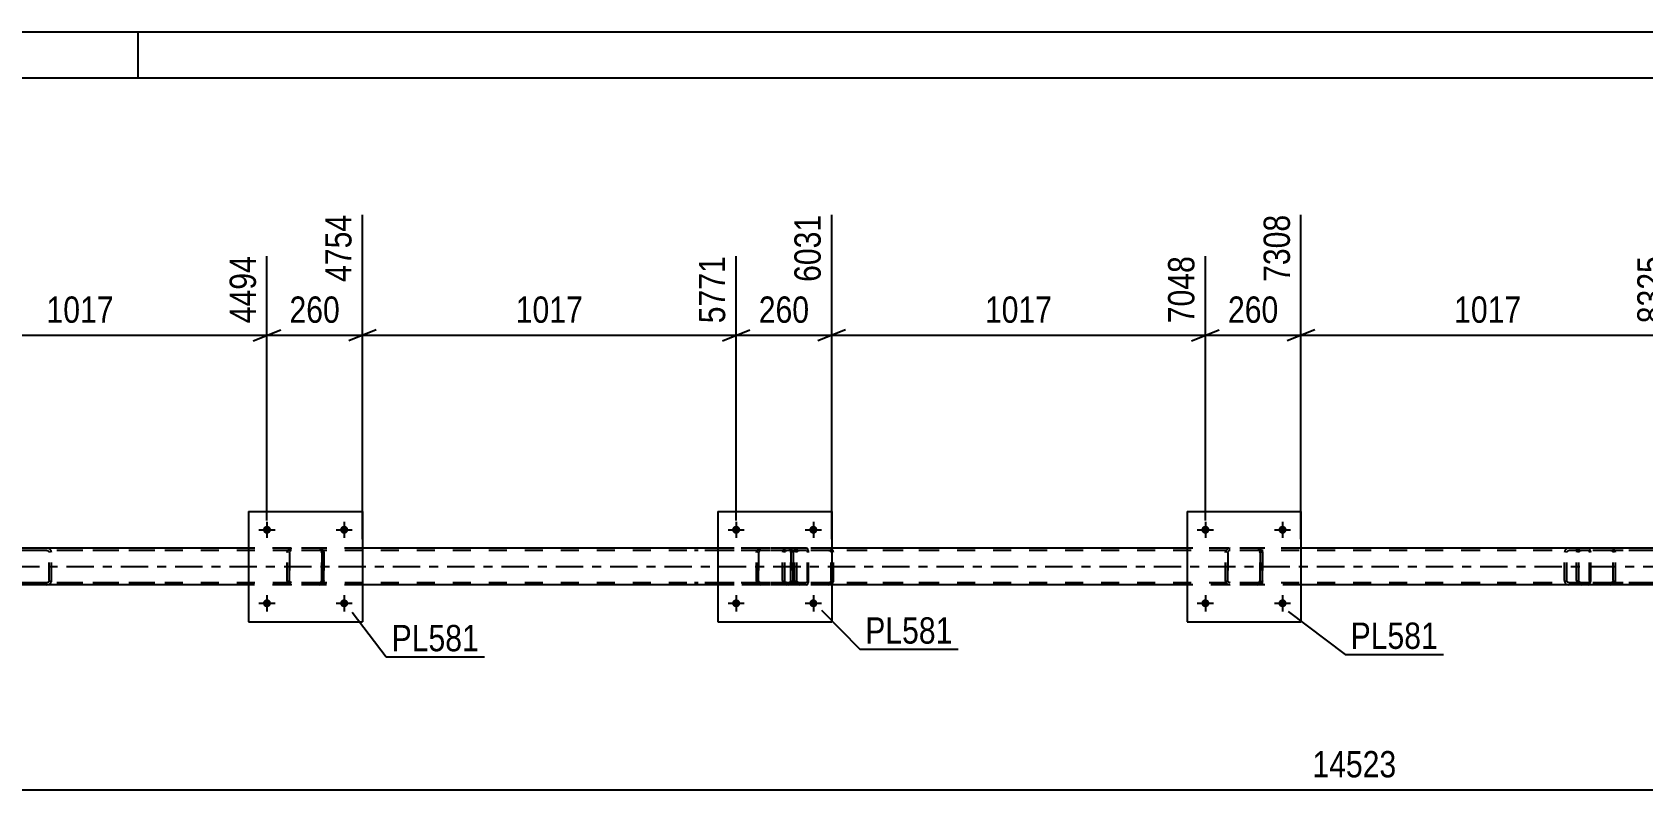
# Model space of a CAD drawing. Header units: millimetres. Extents: x -45 to 796, y -418 to 176.
# Drawn here: x 154.2 to 329.5, y 93.5 to 176 of the extents above; entities that cross this region are included whole.
import ezdxf

# ---------------------------------------------------------------- set-up
doc = ezdxf.new("R2010")
doc.units = ezdxf.units.MM
doc.linetypes.add('DXK_LINE_DOT2', pattern=[3.9198, 1.9599, -1.9599])
doc.linetypes.add('DXK_LINE_DOT3', pattern=[5.9187, 2.979, -0.9799, 0.9799, -0.9799])
doc.styles.add('Arial Narrow', font='ARIALN.TTF', dxfattribs={"height": 0.2})

# ---------------------------------------------------------------- blocks, each defined once
blk = doc.blocks.new('Unknown-122568648-1133')
at = {"color": 5, "linetype": 'Continuous'}
for p, q in [((795.73, 175.95), (-45.27, 175.95)), ((165.73, 170.95), (165.73, 175.95)), ((790.73, 170.95), (-40.27, 170.95))]:
    blk.add_line(p, q, dxfattribs=at)
blk = doc.blocks.new('Part-122568648-4147 - 3869')
at = {"color": 7, "linetype": 'DXK_LINE_DOT2'}
for p, q in [((233.05, 119.33), (233.08, 119.52)), ((233.08, 119.52), (233.05, 119.33)), ((233.05, 116.29), (233.05, 119.33)), ((233.05, 119.33), (233.05, 119.33)), ((233.05, 116.29), (233.05, 119.33)), ((233.29, 119.33), (233.31, 119.43)), ((233.29, 119.33), (233.31, 119.43)), ((233.29, 116.29), (233.29, 119.33)), ((233.29, 119.33), (233.29, 119.33)), ((233.29, 119.33), (233.29, 116.29)), ((233.36, 119.5), (233.31, 119.43)), ((233.34, 119.78), (233.53, 119.81)), ((233.53, 119.81), (233.34, 119.78)), ((233.44, 119.56), (233.36, 119.5)), ((233.53, 119.57), (233.44, 119.56)), ((236.57, 119.81), (233.53, 119.81)), ((236.57, 119.57), (233.53, 119.57)), ((236.57, 119.81), (236.75, 119.78)), ((236.75, 119.78), (236.57, 119.81)), ((236.66, 119.56), (236.57, 119.57)), ((236.74, 119.5), (236.66, 119.56)), ((236.74, 119.5), (236.79, 119.43)), ((236.79, 119.43), (236.81, 119.33)), ((236.81, 119.33), (236.79, 119.43)), ((236.81, 116.29), (236.81, 119.33)), ((236.81, 119.33), (236.81, 119.33)), ((236.81, 119.33), (236.81, 116.29)), ((237.01, 119.52), (237.05, 119.33)), ((237.05, 119.33), (237.01, 119.52)), ((237.05, 116.29), (237.05, 119.33)), ((237.05, 119.33), (237.05, 119.33)), ((237.05, 119.33), (237.05, 116.29)), ((233.05, 116.29), (233.05, 116.29)), ((233.08, 116.11), (233.05, 116.29)), ((233.05, 116.29), (233.08, 116.11)), ((233.29, 116.29), (233.29, 116.29)), ((233.31, 116.2), (233.29, 116.29)), ((233.31, 116.2), (233.29, 116.29)), ((233.36, 116.12), (233.31, 116.2)), ((233.53, 115.81), (233.34, 115.85)), ((233.34, 115.85), (233.53, 115.81)), ((233.44, 116.07), (233.36, 116.12)), ((233.53, 116.05), (233.44, 116.07)), ((236.57, 116.05), (233.53, 116.05)), ((236.57, 115.81), (233.53, 115.81)), ((236.66, 116.07), (236.57, 116.05)), ((236.75, 115.85), (236.57, 115.81)), ((236.57, 115.81), (236.75, 115.85)), ((236.74, 116.12), (236.66, 116.07)), ((236.79, 116.2), (236.74, 116.12)), ((236.81, 116.29), (236.79, 116.2)), ((236.79, 116.2), (236.81, 116.29)), ((236.81, 116.29), (236.81, 116.29)), ((237.05, 116.29), (237.01, 116.11)), ((237.01, 116.11), (237.05, 116.29)), ((237.05, 116.29), (237.05, 116.29))]:
    blk.add_line(p, q, dxfattribs=at)
at = {"color": 7, "linetype": 'DXK_LINE_DOT3'}
blk.add_line((235.05, 117.81), (235.05, 117.81), dxfattribs=at)
at = {"color": 7, "linetype": 'DXK_LINE_DOT2'}
for centre, start, end in [((233.53, 119.33), 112.5, 157.5), ((233.53, 119.33), 112.5, 157.5), ((236.57, 119.33), 22.5, 67.5), ((236.57, 119.33), 22.5, 67.5), ((233.53, 116.29), 202.5, 247.5), ((233.53, 116.29), 202.5, 247.5), ((236.57, 116.29), 292.5, 337.5), ((236.57, 116.29), 292.5, 337.5)]:
    blk.add_arc(centre, 0.48, start, end, dxfattribs=at)
blk = doc.blocks.new('Part-122568648-4002 - 3869')
at = {"color": 7, "linetype": 'DXK_LINE_DOT2'}
for p, q in [((238.47, 119.81), (226.31, 119.81)), ((238.47, 119.57), (226.31, 119.57)), ((235.91, 119.5), (235.88, 119.33)), ((235.88, 116.29), (235.88, 119.33)), ((235.91, 119.52), (235.91, 119.5)), ((236.13, 119.33), (236.15, 119.43)), ((236.13, 116.29), (236.13, 119.33)), ((236.15, 119.43), (236.2, 119.5)), ((236.38, 119.81), (236.19, 119.78)), ((236.2, 119.5), (236.28, 119.56)), ((236.28, 119.56), (236.38, 119.57)), ((237.19, 119.81), (237.19, 119.57)), ((238.57, 119.78), (238.47, 119.81)), ((238.47, 119.57), (238.52, 119.56)), ((238.52, 119.56), (238.57, 119.5)), ((238.66, 119.67), (238.57, 119.78)), ((238.57, 119.5), (238.6, 119.43)), ((238.6, 119.43), (238.61, 119.33)), ((238.61, 116.29), (238.61, 119.33)), ((238.72, 119.52), (238.66, 119.67)), ((238.74, 119.33), (238.72, 119.52)), ((238.74, 116.29), (238.74, 119.33)), ((238.47, 116.05), (226.31, 116.05)), ((238.47, 115.81), (226.31, 115.81)), ((235.88, 116.29), (235.9, 116.2)), ((235.9, 116.2), (235.91, 116.11)), ((236.15, 116.2), (236.13, 116.29)), ((236.2, 116.13), (236.15, 116.2)), ((236.19, 115.85), (236.38, 115.81)), ((236.28, 116.07), (236.2, 116.13)), ((236.38, 116.05), (236.28, 116.07)), ((237.19, 115.81), (237.19, 116.05)), ((238.52, 116.07), (238.47, 116.05)), ((238.47, 115.81), (238.57, 115.85)), ((238.57, 116.13), (238.52, 116.07)), ((238.6, 116.2), (238.57, 116.13)), ((238.57, 115.85), (238.66, 115.96)), ((238.61, 116.29), (238.6, 116.2)), ((238.66, 115.96), (238.72, 116.11)), ((238.72, 116.11), (238.74, 116.29))]:
    blk.add_line(p, q, dxfattribs=at)
for centre, start, end in [((236.36, 119.32), 111.1941, 156.1506), ((236.36, 116.31), 203.8494, 248.8059)]:
    blk.add_arc(centre, 0.492, start, end, dxfattribs=at)
blk = doc.blocks.new('Bolt-122568648-4149 - 3869')
at = {"linetype": 'Continuous'}
for points in [[(231.29, 113.82, -1), (230.41, 113.82, -1)], [(239.69, 113.82, -1), (238.81, 113.82, -1)]]:
    blk.add_hatch(color=1, dxfattribs=at).paths.add_polyline_path(points)
at = {"color": 1, "linetype": 'Continuous'}
for p, q in [((230.85, 114.7), (230.85, 112.94)), ((239.25, 114.7), (239.25, 112.94)), ((229.97, 113.82), (231.73, 113.82)), ((238.37, 113.82), (240.13, 113.82))]:
    blk.add_line(p, q, dxfattribs=at)
blk = doc.blocks.new('Part-122568648-4022 - 3869')
at = {"color": 7, "linetype": 'DXK_LINE_DOT2'}
for p, q in [((699.79, 119.57), (57.33, 119.57)), ((699.79, 119.81), (75.61, 119.81)), ((190.17, 119.81), (177.77, 119.81)), ((241.25, 119.81), (228.85, 119.81)), ((292.33, 119.81), (279.93, 119.81)), ((699.79, 116.05), (57.33, 116.05)), ((190.17, 115.81), (177.77, 115.81)), ((241.25, 115.81), (228.85, 115.81)), ((292.33, 115.81), (279.93, 115.81))]:
    blk.add_line(p, q, dxfattribs=at)
at = {"color": 2, "linetype": 'Continuous'}
for p, q in [((177.77, 119.81), (139.09, 119.81)), ((228.85, 119.81), (190.17, 119.81)), ((279.93, 119.81), (241.25, 119.81)), ((331.01, 119.81), (292.33, 119.81)), ((177.77, 115.81), (139.09, 115.81)), ((228.85, 115.81), (190.17, 115.81)), ((279.93, 115.81), (241.25, 115.81)), ((331.01, 115.81), (292.33, 115.81))]:
    blk.add_line(p, q, dxfattribs=at)
at = {"color": 7, "linetype": 'DXK_LINE_DOT3'}
blk.add_line((57.33, 117.81), (699.79, 117.81), dxfattribs=at)
blk = doc.blocks.new('Part-122568648-4001 - 3869')
at = {"color": 7, "linetype": 'DXK_LINE_DOT2'}
for p, q in [((237.23, 119.5), (237.19, 119.33)), ((237.19, 116.29), (237.19, 119.33)), ((237.23, 119.52), (237.23, 119.5)), ((237.45, 119.33), (237.47, 119.43)), ((237.45, 116.29), (237.45, 119.33)), ((237.47, 119.43), (237.52, 119.5)), ((237.7, 119.81), (237.51, 119.78)), ((237.52, 119.5), (237.61, 119.56)), ((237.61, 119.56), (237.7, 119.57)), ((252.69, 119.81), (237.7, 119.81)), ((252.69, 119.57), (237.7, 119.57)), ((241.14, 119.78), (240.94, 119.81)), ((240.94, 119.57), (241.04, 119.56)), ((241.04, 119.56), (241.12, 119.5)), ((241.12, 119.5), (241.18, 119.43)), ((241.18, 119.43), (241.2, 119.33)), ((241.2, 116.29), (241.2, 119.33)), ((241.41, 119.5), (241.41, 119.52)), ((241.45, 119.33), (241.41, 119.5)), ((241.45, 116.29), (241.45, 119.33)), ((237.19, 116.29), (237.21, 116.2)), ((237.21, 116.2), (237.23, 116.11)), ((237.47, 116.2), (237.45, 116.29)), ((237.52, 116.13), (237.47, 116.2)), ((237.51, 115.85), (237.7, 115.81)), ((237.61, 116.07), (237.52, 116.13)), ((237.7, 116.05), (237.61, 116.07)), ((252.69, 116.05), (237.7, 116.05)), ((252.69, 115.81), (237.7, 115.81)), ((241.04, 116.07), (240.94, 116.05)), ((240.94, 115.81), (241.14, 115.85)), ((241.12, 116.13), (241.04, 116.07)), ((241.18, 116.2), (241.12, 116.13)), ((241.2, 116.29), (241.18, 116.2)), ((241.41, 116.11), (241.43, 116.2)), ((241.43, 116.2), (241.45, 116.29))]:
    blk.add_line(p, q, dxfattribs=at)
for centre, start, end in [((237.69, 119.31), 110.7583, 155.68), ((240.96, 119.31), 24.32, 69.2417), ((237.69, 116.32), 204.32, 249.2417), ((240.96, 116.32), 290.7583, 335.68)]:
    blk.add_arc(centre, 0.496, start, end, dxfattribs=at)
blk = doc.blocks.new('Part-122568648-3943 - 3869')
at = {"color": 2, "linetype": 'Continuous'}
for p, q in [((279.93, 123.81), (279.93, 111.81)), ((279.93, 123.81), (292.33, 123.81)), ((292.33, 123.81), (292.33, 111.81)), ((279.93, 111.81), (292.33, 111.81))]:
    blk.add_line(p, q, dxfattribs=at)
blk = doc.blocks.new('Part-122568648-3944 - 3869')
at = {"color": 7, "linetype": 'DXK_LINE_DOT2'}
for p, q in [((284.13, 119.33), (284.16, 119.52)), ((284.16, 119.52), (284.13, 119.33)), ((284.13, 116.29), (284.13, 119.33)), ((284.13, 119.33), (284.13, 119.33)), ((284.13, 116.29), (284.13, 119.33)), ((284.37, 119.33), (284.39, 119.43)), ((284.37, 119.33), (284.39, 119.43)), ((284.37, 116.29), (284.37, 119.33)), ((284.37, 119.33), (284.37, 119.33)), ((284.37, 119.33), (284.37, 116.29)), ((284.44, 119.5), (284.39, 119.43)), ((284.42, 119.78), (284.61, 119.81)), ((284.61, 119.81), (284.42, 119.78)), ((284.52, 119.56), (284.44, 119.5)), ((284.61, 119.57), (284.52, 119.56)), ((287.65, 119.81), (284.61, 119.81)), ((287.65, 119.57), (284.61, 119.57)), ((287.65, 119.81), (287.83, 119.78)), ((287.83, 119.78), (287.65, 119.81)), ((287.74, 119.56), (287.65, 119.57)), ((287.82, 119.5), (287.74, 119.56)), ((287.82, 119.5), (287.87, 119.43)), ((287.87, 119.43), (287.89, 119.33)), ((287.89, 119.33), (287.87, 119.43)), ((287.89, 116.29), (287.89, 119.33)), ((287.89, 119.33), (287.89, 119.33)), ((287.89, 119.33), (287.89, 116.29)), ((288.09, 119.52), (288.13, 119.33)), ((288.13, 119.33), (288.09, 119.52)), ((288.13, 116.29), (288.13, 119.33)), ((288.13, 119.33), (288.13, 119.33)), ((288.13, 119.33), (288.13, 116.29)), ((284.13, 116.29), (284.13, 116.29)), ((284.16, 116.11), (284.13, 116.29)), ((284.13, 116.29), (284.16, 116.11)), ((284.37, 116.29), (284.37, 116.29)), ((284.39, 116.2), (284.37, 116.29)), ((284.39, 116.2), (284.37, 116.29)), ((284.44, 116.12), (284.39, 116.2)), ((284.61, 115.81), (284.42, 115.85)), ((284.42, 115.85), (284.61, 115.81)), ((284.52, 116.07), (284.44, 116.12)), ((284.61, 116.05), (284.52, 116.07)), ((287.65, 116.05), (284.61, 116.05)), ((287.65, 115.81), (284.61, 115.81)), ((287.74, 116.07), (287.65, 116.05)), ((287.83, 115.85), (287.65, 115.81)), ((287.65, 115.81), (287.83, 115.85)), ((287.82, 116.12), (287.74, 116.07)), ((287.87, 116.2), (287.82, 116.12)), ((287.89, 116.29), (287.87, 116.2)), ((287.87, 116.2), (287.89, 116.29)), ((287.89, 116.29), (287.89, 116.29)), ((288.13, 116.29), (288.09, 116.11)), ((288.09, 116.11), (288.13, 116.29)), ((288.13, 116.29), (288.13, 116.29))]:
    blk.add_line(p, q, dxfattribs=at)
at = {"color": 7, "linetype": 'DXK_LINE_DOT3'}
blk.add_line((286.13, 117.81), (286.13, 117.81), dxfattribs=at)
at = {"color": 7, "linetype": 'DXK_LINE_DOT2'}
for centre, start, end in [((284.61, 119.33), 112.5, 157.5), ((284.61, 119.33), 112.5, 157.5), ((287.65, 119.33), 22.5, 67.5), ((287.65, 119.33), 22.5, 67.5), ((284.61, 116.29), 202.5, 247.5), ((284.61, 116.29), 202.5, 247.5), ((287.65, 116.29), 292.5, 337.5), ((287.65, 116.29), 292.5, 337.5)]:
    blk.add_arc(centre, 0.48, start, end, dxfattribs=at)
blk = doc.blocks.new('Part-122568648-4028 - 3869')
at = {"color": 7, "linetype": 'DXK_LINE_DOT2'}
for p, q in [((152.1, 119.5), (152.06, 119.33)), ((152.06, 116.29), (152.06, 119.33)), ((152.1, 119.52), (152.1, 119.5)), ((152.32, 119.33), (152.33, 119.43)), ((152.32, 116.29), (152.32, 119.33)), ((152.33, 119.43), (152.39, 119.5)), ((152.57, 119.81), (152.38, 119.78)), ((152.39, 119.5), (152.47, 119.56)), ((152.47, 119.56), (152.57, 119.57)), ((167.56, 119.81), (152.57, 119.81)), ((167.56, 119.57), (152.57, 119.57)), ((156, 119.78), (155.81, 119.81)), ((155.81, 119.57), (155.9, 119.56)), ((155.9, 119.56), (155.99, 119.5)), ((155.99, 119.5), (156.04, 119.43)), ((156.04, 119.43), (156.06, 119.33)), ((156.06, 116.29), (156.06, 119.33)), ((156.28, 119.5), (156.28, 119.52)), ((156.32, 119.33), (156.28, 119.5)), ((156.32, 116.29), (156.32, 119.33)), ((152.06, 116.29), (152.08, 116.2)), ((152.08, 116.2), (152.1, 116.11)), ((152.33, 116.2), (152.32, 116.29)), ((152.39, 116.13), (152.33, 116.2)), ((152.38, 115.85), (152.57, 115.81)), ((152.47, 116.07), (152.39, 116.13)), ((152.57, 116.05), (152.47, 116.07)), ((167.56, 116.05), (152.57, 116.05)), ((167.56, 115.81), (152.57, 115.81)), ((155.9, 116.07), (155.81, 116.05)), ((155.81, 115.81), (156, 115.85)), ((155.99, 116.13), (155.9, 116.07)), ((156.04, 116.2), (155.99, 116.13)), ((156.06, 116.29), (156.04, 116.2)), ((156.28, 116.11), (156.3, 116.2)), ((156.3, 116.2), (156.32, 116.29))]:
    blk.add_line(p, q, dxfattribs=at)
for centre, start, end in [((152.55, 119.31), 110.7583, 155.68), ((155.83, 119.31), 24.32, 69.2417), ((152.55, 116.32), 204.32, 249.2417), ((155.83, 116.32), 290.7583, 335.68)]:
    blk.add_arc(centre, 0.496, start, end, dxfattribs=at)
blk = doc.blocks.new('Part-122568648-4046 - 3869')
at = {"color": 7, "linetype": 'DXK_LINE_DOT2'}
for p, q in [((323.6, 119.81), (311.45, 119.81)), ((323.6, 119.57), (311.45, 119.57)), ((321.05, 119.5), (321.01, 119.33)), ((321.01, 116.29), (321.01, 119.33)), ((321.05, 119.52), (321.05, 119.5)), ((321.26, 119.33), (321.28, 119.43)), ((321.26, 116.29), (321.26, 119.33)), ((321.28, 119.43), (321.34, 119.5)), ((321.51, 119.81), (321.32, 119.78)), ((321.34, 119.5), (321.42, 119.56)), ((321.42, 119.56), (321.51, 119.57)), ((322.33, 119.81), (322.33, 119.57)), ((323.71, 119.78), (323.6, 119.81)), ((323.6, 119.57), (323.66, 119.56)), ((323.66, 119.56), (323.7, 119.5)), ((323.7, 119.5), (323.73, 119.43)), ((323.8, 119.67), (323.71, 119.78)), ((323.73, 119.43), (323.74, 119.33)), ((323.74, 116.29), (323.74, 119.33)), ((323.85, 119.52), (323.8, 119.67)), ((323.88, 119.33), (323.85, 119.52)), ((323.88, 116.29), (323.88, 119.33)), ((323.6, 116.05), (311.45, 116.05)), ((323.6, 115.81), (311.45, 115.81)), ((321.01, 116.29), (321.03, 116.2)), ((321.03, 116.2), (321.05, 116.11)), ((321.28, 116.2), (321.26, 116.29)), ((321.34, 116.13), (321.28, 116.2)), ((321.32, 115.85), (321.51, 115.81)), ((321.42, 116.07), (321.34, 116.13)), ((321.51, 116.05), (321.42, 116.07)), ((322.33, 115.81), (322.33, 116.05)), ((323.66, 116.07), (323.6, 116.05)), ((323.6, 115.81), (323.71, 115.85)), ((323.7, 116.13), (323.66, 116.07)), ((323.73, 116.2), (323.7, 116.13)), ((323.71, 115.85), (323.8, 115.96)), ((323.74, 116.29), (323.73, 116.2)), ((323.8, 115.96), (323.85, 116.11)), ((323.85, 116.11), (323.88, 116.29))]:
    blk.add_line(p, q, dxfattribs=at)
for centre, start, end in [((321.5, 119.32), 111.1941, 156.1506), ((321.5, 116.31), 203.8494, 248.8059)]:
    blk.add_arc(centre, 0.492, start, end, dxfattribs=at)
blk = doc.blocks.new('Part-122568648-4078 - 3869')
at = {"color": 7, "linetype": 'DXK_LINE_DOT2'}
for p, q in [((322.36, 119.5), (322.33, 119.33)), ((322.33, 116.29), (322.33, 119.33)), ((322.37, 119.52), (322.36, 119.5)), ((322.58, 119.33), (322.6, 119.43)), ((322.58, 116.29), (322.58, 119.33)), ((322.6, 119.43), (322.66, 119.5)), ((322.84, 119.81), (322.64, 119.78)), ((322.66, 119.5), (322.74, 119.56)), ((322.74, 119.56), (322.84, 119.57)), ((337.83, 119.81), (322.84, 119.81)), ((337.83, 119.57), (322.84, 119.57)), ((326.27, 119.78), (326.07, 119.81)), ((326.07, 119.57), (326.17, 119.56)), ((326.17, 119.56), (326.25, 119.5)), ((326.25, 119.5), (326.31, 119.43)), ((326.31, 119.43), (326.33, 119.33)), ((326.33, 116.29), (326.33, 119.33)), ((326.55, 119.5), (326.55, 119.52)), ((326.59, 119.33), (326.55, 119.5)), ((326.59, 116.29), (326.59, 119.33)), ((322.33, 116.29), (322.35, 116.2)), ((322.35, 116.2), (322.37, 116.11)), ((322.6, 116.2), (322.58, 116.29)), ((322.66, 116.13), (322.6, 116.2)), ((322.64, 115.85), (322.84, 115.81)), ((322.74, 116.07), (322.66, 116.13)), ((322.84, 116.05), (322.74, 116.07)), ((337.83, 116.05), (322.84, 116.05)), ((337.83, 115.81), (322.84, 115.81)), ((326.17, 116.07), (326.07, 116.05)), ((326.07, 115.81), (326.27, 115.85)), ((326.25, 116.13), (326.17, 116.07)), ((326.31, 116.2), (326.25, 116.13)), ((326.33, 116.29), (326.31, 116.2)), ((326.55, 116.11), (326.57, 116.2)), ((326.57, 116.2), (326.59, 116.29))]:
    blk.add_line(p, q, dxfattribs=at)
for centre, start, end in [((322.82, 119.31), 110.7583, 155.68), ((326.09, 119.31), 24.32, 69.2417), ((322.82, 116.32), 204.32, 249.2417), ((326.09, 116.32), 290.7583, 335.68)]:
    blk.add_arc(centre, 0.496, start, end, dxfattribs=at)
blk = doc.blocks.new('Part-122568648-4121 - 3869')
at = {"color": 2, "linetype": 'Continuous'}
for p, q in [((228.85, 123.81), (228.85, 111.81)), ((228.85, 123.81), (241.25, 123.81)), ((241.25, 123.81), (241.25, 111.81)), ((228.85, 111.81), (241.25, 111.81))]:
    blk.add_line(p, q, dxfattribs=at)
blk = doc.blocks.new('Part-122568648-4122 - 3869')
at = {"color": 7, "linetype": 'DXK_LINE_DOT2'}
for p, q in [((181.97, 119.33), (182, 119.52)), ((182, 119.52), (181.97, 119.33)), ((181.97, 116.29), (181.97, 119.33)), ((181.97, 119.33), (181.97, 119.33)), ((181.97, 116.29), (181.97, 119.33)), ((182.21, 119.33), (182.23, 119.43)), ((182.21, 119.33), (182.23, 119.43)), ((182.21, 116.29), (182.21, 119.33)), ((182.21, 119.33), (182.21, 119.33)), ((182.21, 119.33), (182.21, 116.29)), ((182.28, 119.5), (182.23, 119.43)), ((182.26, 119.78), (182.45, 119.81)), ((182.45, 119.81), (182.26, 119.78)), ((182.36, 119.56), (182.28, 119.5)), ((182.45, 119.57), (182.36, 119.56)), ((185.49, 119.81), (182.45, 119.81)), ((185.49, 119.57), (182.45, 119.57)), ((185.49, 119.81), (185.67, 119.78)), ((185.67, 119.78), (185.49, 119.81)), ((185.58, 119.56), (185.49, 119.57)), ((185.66, 119.5), (185.58, 119.56)), ((185.66, 119.5), (185.71, 119.43)), ((185.71, 119.43), (185.73, 119.33)), ((185.73, 119.33), (185.71, 119.43)), ((185.73, 116.29), (185.73, 119.33)), ((185.73, 119.33), (185.73, 119.33)), ((185.73, 119.33), (185.73, 116.29)), ((185.93, 119.52), (185.97, 119.33)), ((185.97, 119.33), (185.93, 119.52)), ((185.97, 116.29), (185.97, 119.33)), ((185.97, 119.33), (185.97, 119.33)), ((185.97, 119.33), (185.97, 116.29)), ((181.97, 116.29), (181.97, 116.29)), ((182, 116.11), (181.97, 116.29)), ((181.97, 116.29), (182, 116.11)), ((182.21, 116.29), (182.21, 116.29)), ((182.23, 116.2), (182.21, 116.29)), ((182.23, 116.2), (182.21, 116.29)), ((182.28, 116.13), (182.23, 116.2)), ((182.45, 115.81), (182.26, 115.85)), ((182.26, 115.85), (182.45, 115.81)), ((182.36, 116.07), (182.28, 116.13)), ((182.45, 116.05), (182.36, 116.07)), ((185.49, 116.05), (182.45, 116.05)), ((185.49, 115.81), (182.45, 115.81)), ((185.58, 116.07), (185.49, 116.05)), ((185.67, 115.85), (185.49, 115.81)), ((185.49, 115.81), (185.67, 115.85)), ((185.66, 116.13), (185.58, 116.07)), ((185.71, 116.2), (185.66, 116.13)), ((185.73, 116.29), (185.71, 116.2)), ((185.71, 116.2), (185.73, 116.29)), ((185.73, 116.29), (185.73, 116.29)), ((185.97, 116.29), (185.93, 116.11)), ((185.93, 116.11), (185.97, 116.29)), ((185.97, 116.29), (185.97, 116.29))]:
    blk.add_line(p, q, dxfattribs=at)
at = {"color": 7, "linetype": 'DXK_LINE_DOT3'}
blk.add_line((183.97, 117.81), (183.97, 117.81), dxfattribs=at)
at = {"color": 7, "linetype": 'DXK_LINE_DOT2'}
for centre, start, end in [((182.45, 119.33), 112.5, 157.5), ((182.45, 119.33), 112.5, 157.5), ((185.49, 119.33), 22.5, 67.5), ((185.49, 119.33), 22.5, 67.5), ((182.45, 116.29), 202.5, 247.5), ((182.45, 116.29), 202.5, 247.5), ((185.49, 116.29), 292.5, 337.5), ((185.49, 116.29), 292.5, 337.5)]:
    blk.add_arc(centre, 0.48, start, end, dxfattribs=at)
blk = doc.blocks.new('Part-122568648-4127 - 3869')
at = {"color": 2, "linetype": 'Continuous'}
for p, q in [((177.77, 123.81), (177.77, 111.81)), ((177.77, 123.81), (190.17, 123.81)), ((190.17, 123.81), (190.17, 111.81)), ((177.77, 111.81), (190.17, 111.81))]:
    blk.add_line(p, q, dxfattribs=at)
blk = doc.blocks.new('Bolt-122568648-4140 - 3869')
at = {"linetype": 'Continuous'}
for points in [[(282.37, 113.82, -1), (281.49, 113.82, -1)], [(290.77, 113.82, -1), (289.89, 113.82, -1)]]:
    blk.add_hatch(color=1, dxfattribs=at).paths.add_polyline_path(points)
at = {"color": 1, "linetype": 'Continuous'}
for p, q in [((281.93, 114.7), (281.93, 112.94)), ((290.33, 114.7), (290.33, 112.94)), ((281.05, 113.82), (282.81, 113.82)), ((289.45, 113.82), (291.21, 113.82))]:
    blk.add_line(p, q, dxfattribs=at)
blk = doc.blocks.new('Bolt-122568648-4148 - 3869')
at = {"linetype": 'Continuous'}
for points in [[(282.37, 121.82, -1), (281.49, 121.82, -1)], [(290.77, 121.82, -1), (289.89, 121.82, -1)]]:
    blk.add_hatch(color=1, dxfattribs=at).paths.add_polyline_path(points)
at = {"color": 1, "linetype": 'Continuous'}
for p, q in [((281.05, 121.82), (282.81, 121.82)), ((281.93, 122.7), (281.93, 120.94)), ((289.45, 121.82), (291.21, 121.82)), ((290.33, 122.7), (290.33, 120.94))]:
    blk.add_line(p, q, dxfattribs=at)
blk = doc.blocks.new('Bolt-122568648-4150 - 3869')
at = {"linetype": 'Continuous'}
for points in [[(231.29, 121.82, -1), (230.41, 121.82, -1)], [(239.69, 121.82, -1), (238.81, 121.82, -1)]]:
    blk.add_hatch(color=1, dxfattribs=at).paths.add_polyline_path(points)
at = {"color": 1, "linetype": 'Continuous'}
for p, q in [((229.97, 121.82), (231.73, 121.82)), ((230.85, 122.7), (230.85, 120.94)), ((238.37, 121.82), (240.13, 121.82)), ((239.25, 122.7), (239.25, 120.94))]:
    blk.add_line(p, q, dxfattribs=at)
blk = doc.blocks.new('Bolt-122568648-4151 - 3869')
at = {"linetype": 'Continuous'}
for points in [[(180.21, 113.82, -1), (179.33, 113.82, -1)], [(188.61, 113.82, -1), (187.73, 113.82, -1)]]:
    blk.add_hatch(color=1, dxfattribs=at).paths.add_polyline_path(points)
at = {"color": 1, "linetype": 'Continuous'}
for p, q in [((179.77, 114.7), (179.77, 112.94)), ((188.17, 114.7), (188.17, 112.94)), ((178.89, 113.82), (180.65, 113.82)), ((187.29, 113.82), (189.05, 113.82))]:
    blk.add_line(p, q, dxfattribs=at)
blk = doc.blocks.new('Bolt-122568648-4152 - 3869')
at = {"linetype": 'Continuous'}
for points in [[(180.21, 121.82, -1), (179.33, 121.82, -1)], [(188.61, 121.82, -1), (187.73, 121.82, -1)]]:
    blk.add_hatch(color=1, dxfattribs=at).paths.add_polyline_path(points)
at = {"color": 1, "linetype": 'Continuous'}
for p, q in [((178.89, 121.82), (180.65, 121.82)), ((179.77, 122.7), (179.77, 120.94)), ((187.29, 121.82), (189.05, 121.82)), ((188.17, 122.7), (188.17, 120.94))]:
    blk.add_line(p, q, dxfattribs=at)
blk = doc.blocks.new('StraightDimension-122568648-12226 - 3869')
at = {"color": 7, "linetype": 'Continuous'}
for p, q in [((190.17, 120.81), (190.17, 156.1)), ((179.77, 122.82), (179.77, 151.6)), ((178.27, 142.39), (181.27, 143.59)), ((179.77, 142.99), (190.17, 142.99)), ((191.67, 143.59), (188.67, 142.39))]:
    blk.add_line(p, q, dxfattribs=at)
at = {"color": 0}
blk.add_wipeout([(188.31, 143.74), (188.31, 147.94), (181.62, 147.94), (181.62, 143.74)], dxfattribs=at)
at = {"color": 3, "style": 'Arial Narrow'}
blk.add_text('260', height=2.863, dxfattribs=at).set_placement((182.22, 144.34))
at = {"color": 0, "linetype": 'Continuous'}
blk.add_wipeout([(189.57, 156.7), (185.37, 156.7), (185.37, 148.19), (189.57, 148.19)], dxfattribs=at)
at = {"color": 3, "linetype": 'Continuous', "style": 'Arial Narrow'}
blk.add_text('4754', height=2.863, rotation=90.0002, dxfattribs=at).set_placement((188.97, 148.79))
blk = doc.blocks.new('StraightDimension-122568648-12224 - 3869')
at = {"color": 7, "linetype": 'Continuous'}
for p, q in [((241.25, 120.81), (241.25, 156.1)), ((230.85, 122.82), (230.85, 151.6)), ((229.35, 142.39), (232.35, 143.59)), ((230.85, 142.99), (241.25, 142.99)), ((242.75, 143.59), (239.75, 142.39))]:
    blk.add_line(p, q, dxfattribs=at)
at = {"color": 0}
blk.add_wipeout([(239.39, 143.74), (239.39, 147.94), (232.71, 147.94), (232.71, 143.74)], dxfattribs=at)
at = {"color": 3, "style": 'Arial Narrow'}
blk.add_text('260', height=2.863, dxfattribs=at).set_placement((233.31, 144.34))
at = {"color": 0, "linetype": 'Continuous'}
blk.add_wipeout([(240.65, 156.7), (236.45, 156.7), (236.45, 148.19), (240.65, 148.19)], dxfattribs=at)
at = {"color": 3, "linetype": 'Continuous', "style": 'Arial Narrow'}
blk.add_text('6031', height=2.863, rotation=90.0002, dxfattribs=at).set_placement((240.05, 148.79))
blk = doc.blocks.new('StraightDimension-122568648-12227 - 3869')
at = {"color": 7, "linetype": 'Continuous'}
for p, q in [((139.09, 120.81), (139.09, 156.1)), ((179.77, 122.82), (179.77, 151.6)), ((140.59, 143.59), (137.59, 142.39)), ((139.09, 142.99), (179.77, 142.99)), ((178.27, 142.39), (181.27, 143.59))]:
    blk.add_line(p, q, dxfattribs=at)
at = {"color": 0, "linetype": 'Continuous'}
blk.add_wipeout([(179.17, 152.2), (174.97, 152.2), (174.97, 143.69), (179.17, 143.69)], dxfattribs=at)
at = {"color": 0}
blk.add_wipeout([(163.68, 143.74), (163.68, 147.94), (155.17, 147.94), (155.17, 143.74)], dxfattribs=at)
at = {"color": 3, "linetype": 'Continuous', "style": 'Arial Narrow'}
blk.add_text('4494', height=2.863, rotation=90.0002, dxfattribs=at).set_placement((178.57, 144.29))
at = {"color": 3, "style": 'Arial Narrow'}
blk.add_text('1017', height=2.863, dxfattribs=at).set_placement((155.77, 144.34))
blk = doc.blocks.new('StraightDimension-122568648-12221 - 3869')
at = {"color": 7, "linetype": 'Continuous'}
for p, q in [((292.33, 120.81), (292.33, 156.1)), ((333.01, 122.82), (333.01, 151.6)), ((293.83, 143.59), (290.83, 142.39)), ((292.33, 142.99), (333.01, 142.99)), ((331.51, 142.39), (334.51, 143.59))]:
    blk.add_line(p, q, dxfattribs=at)
at = {"color": 0, "linetype": 'Continuous'}
blk.add_wipeout([(332.41, 152.2), (328.21, 152.2), (328.21, 143.69), (332.41, 143.69)], dxfattribs=at)
at = {"color": 0}
blk.add_wipeout([(316.92, 143.74), (316.92, 147.94), (308.41, 147.94), (308.41, 143.74)], dxfattribs=at)
at = {"color": 3, "linetype": 'Continuous', "style": 'Arial Narrow'}
blk.add_text('8325', height=2.863, rotation=90.0002, dxfattribs=at).set_placement((331.81, 144.29))
at = {"color": 3, "style": 'Arial Narrow'}
blk.add_text('1017', height=2.863, dxfattribs=at).set_placement((309.01, 144.34))
blk = doc.blocks.new('StraightDimension-122568648-12222 - 3869')
at = {"color": 7, "linetype": 'Continuous'}
for p, q in [((292.33, 120.81), (292.33, 156.1)), ((281.93, 122.82), (281.93, 151.6)), ((280.43, 142.39), (283.43, 143.59)), ((281.93, 142.99), (292.33, 142.99)), ((293.83, 143.59), (290.83, 142.39))]:
    blk.add_line(p, q, dxfattribs=at)
at = {"color": 0}
blk.add_wipeout([(290.47, 143.74), (290.47, 147.94), (283.79, 147.94), (283.79, 143.74)], dxfattribs=at)
at = {"color": 3, "style": 'Arial Narrow'}
blk.add_text('260', height=2.863, dxfattribs=at).set_placement((284.39, 144.34))
at = {"color": 0, "linetype": 'Continuous'}
blk.add_wipeout([(291.73, 156.7), (287.53, 156.7), (287.53, 148.19), (291.73, 148.19)], dxfattribs=at)
at = {"color": 3, "linetype": 'Continuous', "style": 'Arial Narrow'}
blk.add_text('7308', height=2.863, rotation=90.0002, dxfattribs=at).set_placement((291.13, 148.79))
blk = doc.blocks.new('StraightDimension-122568648-4349 - 3869')
at = {"color": 7, "linetype": 'Continuous'}
blk.add_line((15.41, 93.53), (580.9, 93.53), dxfattribs=at)
at = {"color": 0}
blk.add_wipeout([(303.32, 94.28), (303.32, 98.48), (292.98, 98.48), (292.98, 94.28)], dxfattribs=at)
at = {"color": 3, "style": 'Arial Narrow'}
blk.add_text('14523', height=2.863, dxfattribs=at).set_placement((293.58, 94.88))
blk = doc.blocks.new('StraightDimension-122568648-12223 - 3869')
at = {"color": 7, "linetype": 'Continuous'}
for p, q in [((241.25, 120.81), (241.25, 156.1)), ((281.93, 122.82), (281.93, 151.6)), ((242.75, 143.59), (239.75, 142.39)), ((241.25, 142.99), (281.93, 142.99)), ((280.43, 142.39), (283.43, 143.59))]:
    blk.add_line(p, q, dxfattribs=at)
at = {"color": 0, "linetype": 'Continuous'}
blk.add_wipeout([(281.33, 152.2), (277.13, 152.2), (277.13, 143.69), (281.33, 143.69)], dxfattribs=at)
at = {"color": 0}
blk.add_wipeout([(265.84, 143.74), (265.84, 147.94), (257.33, 147.94), (257.33, 143.74)], dxfattribs=at)
at = {"color": 3, "linetype": 'Continuous', "style": 'Arial Narrow'}
blk.add_text('7048', height=2.863, rotation=90.0002, dxfattribs=at).set_placement((280.73, 144.29))
at = {"color": 3, "style": 'Arial Narrow'}
blk.add_text('1017', height=2.863, dxfattribs=at).set_placement((257.93, 144.34))
blk = doc.blocks.new('StraightDimension-122568648-12225 - 3869')
at = {"color": 7, "linetype": 'Continuous'}
for p, q in [((190.17, 120.81), (190.17, 156.1)), ((230.85, 122.82), (230.85, 151.6)), ((191.67, 143.59), (188.67, 142.39)), ((190.17, 142.99), (230.85, 142.99)), ((229.35, 142.39), (232.35, 143.59))]:
    blk.add_line(p, q, dxfattribs=at)
at = {"color": 0, "linetype": 'Continuous'}
blk.add_wipeout([(230.25, 152.2), (226.05, 152.2), (226.05, 143.69), (230.25, 143.69)], dxfattribs=at)
at = {"color": 0}
blk.add_wipeout([(214.76, 143.74), (214.76, 147.94), (206.25, 147.94), (206.25, 143.74)], dxfattribs=at)
at = {"color": 3, "linetype": 'Continuous', "style": 'Arial Narrow'}
blk.add_text('5771', height=2.863, rotation=90.0002, dxfattribs=at).set_placement((229.65, 144.29))
at = {"color": 3, "style": 'Arial Narrow'}
blk.add_text('1017', height=2.863, dxfattribs=at).set_placement((206.85, 144.34))
blk = doc.blocks.new('Mark-122568648-3939 - 3869')
at = {"color": 0}
blk.add_wipeout([(307.24, 108.86), (307.24, 111.86), (297.74, 111.86), (297.74, 108.86)], dxfattribs=at)
blk.add_wipeout([(307.24, 108.86), (307.24, 111.86), (297.74, 111.86), (297.74, 108.86)], dxfattribs=at)
at = {"color": 30, "linetype": 'Continuous'}
for p, q in [((290.93, 112.93), (297.14, 108.26)), ((297.14, 108.26), (307.84, 108.26))]:
    blk.add_line(p, q, dxfattribs=at)
at = {"color": 3, "style": 'Arial Narrow'}
blk.add_text('PL581', height=2.863, dxfattribs=at).set_placement((297.74, 108.86))
blk = doc.blocks.new('Mark-122568648-4117 - 3869')
at = {"color": 0}
blk.add_wipeout([(254.4, 109.43), (254.4, 112.43), (244.9, 112.43), (244.9, 109.43)], dxfattribs=at)
blk.add_wipeout([(254.4, 109.43), (254.4, 112.43), (244.9, 112.43), (244.9, 109.43)], dxfattribs=at)
at = {"color": 30, "linetype": 'Continuous'}
for p, q in [((240.12, 113.06), (244.3, 108.83)), ((244.3, 108.83), (255, 108.83))]:
    blk.add_line(p, q, dxfattribs=at)
at = {"color": 3, "style": 'Arial Narrow'}
blk.add_text('PL581', height=2.863, dxfattribs=at).set_placement((244.9, 109.43))
blk = doc.blocks.new('Mark-122568648-4123 - 3869')
at = {"color": 0}
blk.add_wipeout([(202.85, 108.6), (202.85, 111.6), (193.34, 111.6), (193.34, 108.6)], dxfattribs=at)
blk.add_wipeout([(202.85, 108.6), (202.85, 111.6), (193.34, 111.6), (193.34, 108.6)], dxfattribs=at)
at = {"color": 30, "linetype": 'Continuous'}
for p, q in [((189.06, 112.84), (192.74, 108)), ((192.74, 108), (203.45, 108))]:
    blk.add_line(p, q, dxfattribs=at)
at = {"color": 3, "style": 'Arial Narrow'}
blk.add_text('PL581', height=2.863, dxfattribs=at).set_placement((193.34, 108.6))

msp = doc.modelspace()

# ---------------------------------------------------------------- block references
for name in ['Unknown-122568648-1133', 'Part-122568648-4127 - 3869', 'Part-122568648-4121 - 3869', 'Part-122568648-3943 - 3869', 'Part-122568648-4022 - 3869', 'Bolt-122568648-4152 - 3869', 'Bolt-122568648-4150 - 3869', 'Bolt-122568648-4148 - 3869', 'Part-122568648-4028 - 3869', 'Part-122568648-4122 - 3869', 'Part-122568648-4002 - 3869', 'Part-122568648-4147 - 3869', 'Part-122568648-4001 - 3869', 'Part-122568648-3944 - 3869', 'Part-122568648-4046 - 3869', 'Part-122568648-4078 - 3869', 'Bolt-122568648-4151 - 3869', 'Bolt-122568648-4149 - 3869', 'Bolt-122568648-4140 - 3869']:
    msp.add_blockref(name, (0, 0))

# ---------------------------------------------------------------- next in the draw order: block references
for name in ['StraightDimension-122568648-12226 - 3869', 'StraightDimension-122568648-12224 - 3869', 'StraightDimension-122568648-12221 - 3869', 'StraightDimension-122568648-4349 - 3869']:
    msp.add_blockref(name, (0, 0))

# ---------------------------------------------------------------- next in the draw order: block references
for name in ['StraightDimension-122568648-12227 - 3869', 'StraightDimension-122568648-12225 - 3869', 'StraightDimension-122568648-12222 - 3869', 'Mark-122568648-4123 - 3869', 'Mark-122568648-4117 - 3869', 'Mark-122568648-3939 - 3869']:
    msp.add_blockref(name, (0, 0))

# ---------------------------------------------------------------- next in the draw order: block references
msp.add_blockref('StraightDimension-122568648-12223 - 3869', (0, 0))

doc.saveas('drawing.dxf')
